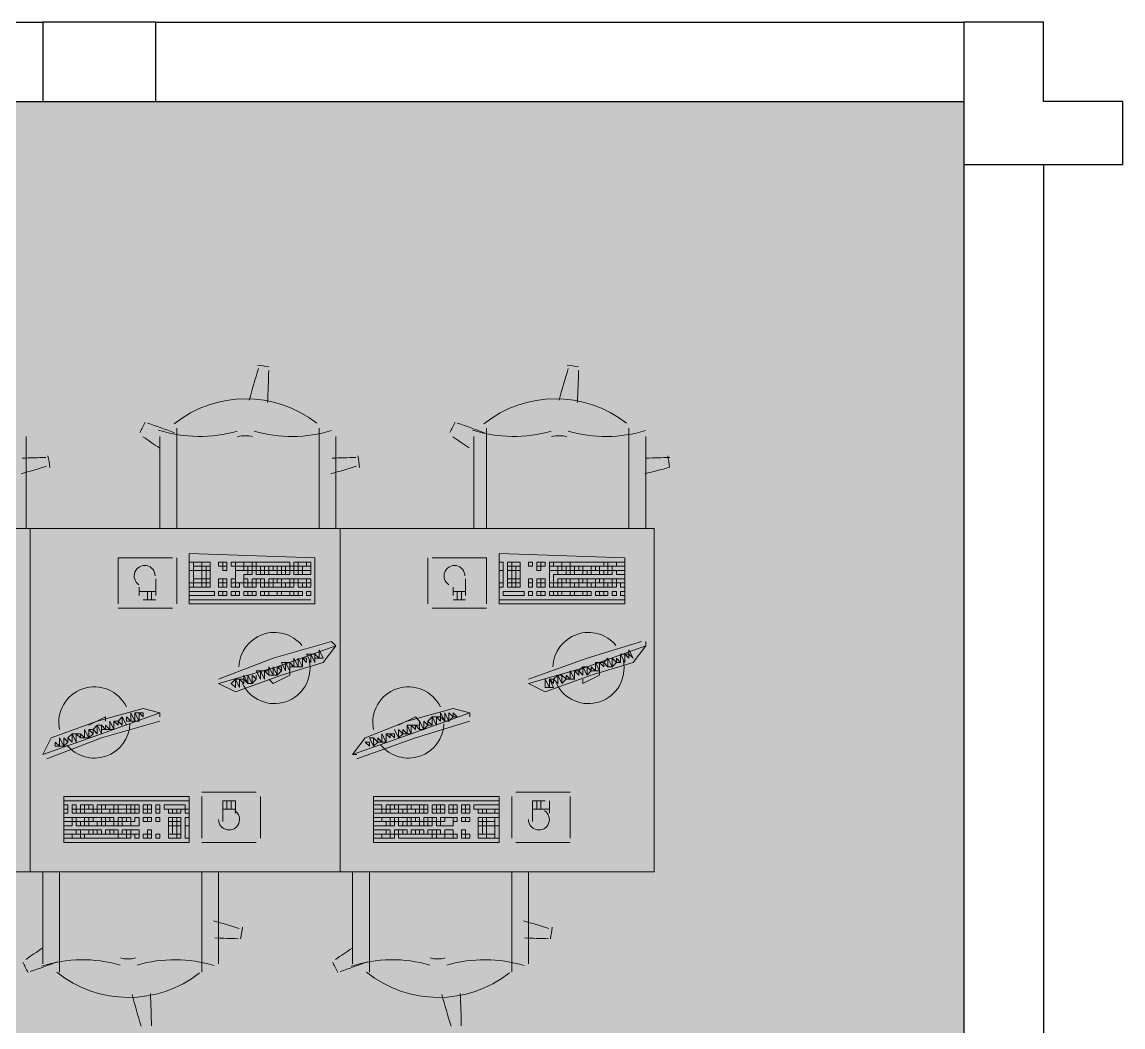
# Model space of a CAD drawing. Header units: millimetres. Extents: x -59 to 47, y 152 to 919.
# Drawn here: x 26.496 to 30.44, y 470.525 to 474.125 of the extents above; entities that cross this region are included whole.
import ezdxf

# ---------------------------------------------------------------- set-up
doc = ezdxf.new("R2010")
doc.units = ezdxf.units.MM
for name, color, linetype in [('PDF_014405$FT-FIXFIT', 7, 'Continuous'), ('PDF_014405$WA-COL', 7, 'Continuous'), ('PDF_014405$WA-EXT', 7, 'Continuous')]:
    doc.layers.add(name, color=color, linetype=linetype)
doc.layers.add('PDF_014405$HL-TMP', color=7, linetype='Continuous', true_color=0xe6db59)

msp = doc.modelspace()

# ---------------------------------------------------------------- linework, layer by layer
at = {"layer": 'PDF_014405$FT-FIXFIT', "lineweight": 0}
for points in [[(27.0501, 472.3106), (27.0501, 472.6705)], [(27.5601, 472.6705), (27.5601, 472.3106)], [(28.16, 472.3106), (28.16, 472.6705)], [(28.67, 472.6705), (28.67, 472.3106)], [(26.5102, 472.3106), (26.5102, 472.6405)], [(26.9901, 472.6405), (26.9901, 472.3106)], [(27.6201, 472.3106), (27.6201, 472.6405)], [(28.115, 472.6405), (28.115, 472.3106)], [(28.73, 472.3106), (28.73, 472.6405)], [(26.8402, 472.2056), (26.8402, 472.2056)], [(27.0351, 472.2056), (26.8402, 472.2056), (26.8402, 472.0406)], [(27.0351, 472.2056), (27.0351, 472.2056)], [(27.0501, 472.0406), (27.0501, 472.2056)], [(27.9501, 472.2056), (27.9501, 472.0406)], [(27.9651, 472.2056), (27.9651, 472.2056)], [(28.16, 472.0406), (28.16, 472.2056), (27.9651, 472.2056)], [(26.9751, 472.0706), (26.9751, 472.1306)], [(28.0851, 472.0706), (28.0851, 472.1306)], [(26.9152, 472.1006), (26.9152, 472.0706)], [(28.0401, 472.1006), (28.0401, 472.0706)], [(26.9751, 472.0856), (26.9152, 472.0856)], [(26.9302, 472.0706), (26.9302, 472.0706)], [(26.9302, 472.0556), (26.9751, 472.0556)], [(26.9451, 472.0856), (26.9451, 472.0556)], [(26.9601, 472.0856), (26.9601, 472.0556)], [(27.5301, 472.0556), (27.0951, 472.0556), (27.5301, 472.0556)], [(28.0851, 472.0856), (28.0401, 472.0856)], [(28.0401, 472.0556), (28.0851, 472.0556)], [(28.0551, 472.0856), (28.0551, 472.0556)], [(28.0701, 472.0856), (28.0701, 472.0556)], [(28.655, 472.0556), (28.205, 472.0556), (28.655, 472.0556)], [(26.8402, 472.0256), (27.0351, 472.0256)], [(27.0351, 472.0406), (27.0351, 472.0406)], [(27.9651, 472.0406), (27.9651, 472.0406)], [(27.9651, 472.0256), (28.16, 472.0256)], [(28.16, 472.0406), (28.16, 472.0406)], [(27.6201, 471.8906), (27.4101, 471.8156), (27.2001, 471.7556), (27.2601, 471.7256), (27.4251, 471.7856), (27.5751, 471.8306), (27.6201, 471.8906), (27.6051, 471.9056), (27.3951, 471.8456), (27.2001, 471.7706)], [(28.73, 471.8906), (28.52, 471.8156), (28.31, 471.7556), (28.37, 471.7256), (28.535, 471.7856), (28.685, 471.8306), (28.73, 471.8906), (28.73, 471.9056)], [(28.715, 471.9056), (28.52, 471.8456), (28.31, 471.7706)], [(27.6051, 471.8906), (27.6051, 471.8906)], [(28.64, 471.8606), (28.64, 471.8306), (28.64, 471.8606)], [(28.715, 471.8906), (28.715, 471.8906)], [(27.3351, 471.7856), (27.3351, 471.7706), (27.3351, 471.7856)], [(27.4551, 471.8006), (27.4551, 471.7856), (27.3951, 471.7556), (27.3801, 471.7706)], [(28.475, 471.8006), (28.475, 471.7706), (28.475, 471.8006)], [(28.565, 471.8006), (28.565, 471.7856), (28.505, 471.7556), (28.505, 471.7706)], [(27.2001, 471.7556), (27.2001, 471.7556)], [(28.31, 471.7556), (28.31, 471.7556)], [(28.325, 471.7556), (28.325, 471.7556)], [(26.9901, 471.6356), (26.9901, 471.6506), (26.9302, 471.6656), (26.7652, 471.6206), (26.6002, 471.5606), (26.5702, 471.5006), (26.7802, 471.5756), (26.9901, 471.6506)], [(28.1, 471.6506), (28.0401, 471.6656), (27.8751, 471.6206), (27.7251, 471.5606), (27.6801, 471.5006), (27.6951, 471.5006)], [(26.5852, 471.4856), (26.7802, 471.5606), (26.9901, 471.6206)], [(26.7352, 471.6056), (26.7952, 471.6356), (26.7952, 471.6206)], [(26.8702, 471.6056), (26.8552, 471.6356), (26.8702, 471.6056)], [(26.9751, 471.6356), (26.9751, 471.6356)], [(27.6801, 471.5006), (27.8901, 471.5756), (28.1, 471.6506), (28.1, 471.6356)], [(27.6951, 471.4856), (27.9051, 471.5606), (28.1, 471.6206)], [(27.8451, 471.6056), (27.9051, 471.6356), (27.9201, 471.6206)], [(26.7352, 471.6056), (26.7352, 471.6056)], [(27.8451, 471.5606), (27.8301, 471.5906), (27.8451, 471.5606)], [(27.8451, 471.6056), (27.8451, 471.6056)], [(26.6602, 471.5456), (26.6602, 471.5606), (26.6602, 471.5456)], [(27.8001, 471.5456), (27.8001, 471.5756), (27.8001, 471.5456)], [(26.5852, 471.5006), (26.5852, 471.5006)], [(27.3351, 471.3656), (27.1401, 471.3656)], [(27.1401, 471.3506), (27.1401, 471.3506)], [(27.1401, 471.3506), (27.1401, 471.2007)], [(27.3351, 471.3506), (27.3351, 471.3506)], [(27.3501, 471.2007), (27.3501, 471.3506)], [(28.25, 471.3506), (28.25, 471.2007)], [(28.46, 471.3656), (28.265, 471.3656)], [(28.265, 471.3506), (28.265, 471.3506)], [(28.46, 471.2007), (28.46, 471.3506)], [(27.2601, 471.2906), (27.2601, 471.3356), (27.2151, 471.3356), (27.2151, 471.2606)], [(27.2151, 471.3056), (27.2601, 471.3056)], [(27.2301, 471.3056), (27.2301, 471.3356)], [(27.2451, 471.3056), (27.2451, 471.3356)], [(28.37, 471.3356), (28.325, 471.3356), (28.325, 471.2606)], [(28.325, 471.3056), (28.385, 471.3056)], [(28.34, 471.3056), (28.34, 471.3356)], [(28.355, 471.3056), (28.355, 471.3356)], [(28.385, 471.2906), (28.385, 471.3356)], [(27.1401, 471.1857), (27.3351, 471.1857)], [(27.3351, 471.2007), (27.3351, 471.2007)], [(28.265, 471.2007), (28.265, 471.2007)], [(28.265, 471.1857), (28.46, 471.1857)], [(28.46, 471.2007), (28.46, 471.2007)], [(26.5702, 470.7507), (26.5702, 471.0807)], [(26.6302, 471.0807), (26.6302, 470.7207)], [(27.1401, 470.7207), (27.1401, 471.0807)], [(27.2001, 471.0807), (27.2001, 470.7507)], [(27.6801, 470.7507), (27.6801, 471.0807)], [(27.7401, 471.0807), (27.7401, 470.7207)], [(28.25, 470.7207), (28.25, 471.0807)], [(28.31, 471.0807), (28.31, 470.7507)]]:
    msp.add_lwpolyline(points, dxfattribs=at)
msp.add_lwpolyline([(28.7273, 472.5069, 0.00719), (28.8152, 472.5299, 0.025003), (28.8088, 472.5706)], format="xyb", dxfattribs=at)
for points in [[(25.4153, 472.3106), (26.5252, 472.3106), (26.5252, 471.0807), (25.4153, 471.0807)], [(26.5252, 472.3106), (27.6351, 472.3106), (27.6351, 471.0807), (26.5252, 471.0807)], [(27.6351, 472.3106), (28.76, 472.3106), (28.76, 471.0807), (27.6351, 471.0807)], [(27.5451, 472.2056), (27.0951, 472.2206), (27.0951, 472.0406), (27.5451, 472.0406)], [(28.655, 472.2056), (28.205, 472.2206), (28.205, 472.0406), (28.655, 472.0406)], [(27.1101, 472.1906), (27.0951, 472.1906), (27.0951, 472.1606), (27.1101, 472.1606)], [(27.1401, 472.1906), (27.1101, 472.1906), (27.1101, 472.1756), (27.1401, 472.1756)], [(27.1401, 472.1756), (27.1101, 472.1756), (27.1101, 472.1606), (27.1401, 472.1606)], [(27.1701, 472.1906), (27.1401, 472.1906), (27.1401, 472.1756), (27.1701, 472.1756)], [(27.1551, 472.1756), (27.1401, 472.1756), (27.1401, 472.1606), (27.1551, 472.1606)], [(27.1701, 472.1756), (27.1551, 472.1756), (27.1551, 472.1606), (27.1701, 472.1606)], [(27.2151, 472.1906), (27.2001, 472.1906), (27.2001, 472.1756), (27.2151, 472.1756)], [(27.2301, 472.1906), (27.2151, 472.1906), (27.2151, 472.1756), (27.2301, 472.1756)], [(27.2301, 472.1756), (27.2151, 472.1756), (27.2151, 472.1606), (27.2301, 472.1606)], [(27.2601, 472.1906), (27.2451, 472.1906), (27.2451, 472.1756), (27.2601, 472.1756)], [(27.2601, 472.1906), (27.2901, 472.1906), (27.2901, 472.1756), (27.2601, 472.1756)], [(27.2901, 472.1756), (27.2601, 472.1756), (27.2601, 472.1606), (27.2901, 472.1606)], [(27.2901, 472.1906), (27.3201, 472.1906), (27.3201, 472.1756), (27.2901, 472.1756)], [(27.3201, 472.1756), (27.3051, 472.1756), (27.3051, 472.1606), (27.3201, 472.1606)], [(27.3201, 472.1906), (27.3351, 472.1906), (27.3351, 472.1756), (27.3201, 472.1756)], [(27.3351, 472.1756), (27.3201, 472.1756), (27.3201, 472.1606), (27.3351, 472.1606)], [(27.4551, 472.1906), (27.3351, 472.1906), (27.3351, 472.1756), (27.4551, 472.1756)], [(27.3501, 472.1756), (27.3351, 472.1756), (27.3351, 472.1606), (27.3501, 472.1606)], [(27.3801, 472.1756), (27.3651, 472.1756), (27.3651, 472.1606), (27.3801, 472.1606)], [(27.3951, 472.1756), (27.3801, 472.1756), (27.3801, 472.1606), (27.3951, 472.1606)], [(27.4101, 472.1756), (27.3951, 472.1756), (27.3951, 472.1606), (27.4101, 472.1606)], [(27.4401, 472.1756), (27.4251, 472.1756), (27.4251, 472.1606), (27.4401, 472.1606)], [(27.4551, 472.1756), (27.4401, 472.1756), (27.4401, 472.1606), (27.4551, 472.1606)], [(27.4701, 472.1756), (27.4551, 472.1756), (27.4551, 472.1606), (27.4701, 472.1606)], [(27.4851, 472.1906), (27.4701, 472.1906), (27.4701, 472.1756), (27.4851, 472.1756)], [(27.5151, 472.1906), (27.4851, 472.1906), (27.4851, 472.1756), (27.5151, 472.1756)], [(27.5001, 472.1756), (27.4851, 472.1756), (27.4851, 472.1606), (27.5001, 472.1606)], [(27.5301, 472.1756), (27.5001, 472.1756), (27.5001, 472.1606), (27.5301, 472.1606)], [(27.5301, 472.1906), (27.5151, 472.1906), (27.5151, 472.1756), (27.5301, 472.1756)], [(28.22, 472.1906), (28.205, 472.1906), (28.205, 472.1606), (28.22, 472.1606)], [(28.25, 472.1906), (28.235, 472.1906), (28.235, 472.1756), (28.25, 472.1756)], [(28.25, 472.1756), (28.235, 472.1756), (28.235, 472.1606), (28.25, 472.1606)], [(28.28, 472.1906), (28.25, 472.1906), (28.25, 472.1756), (28.28, 472.1756)], [(28.265, 472.1756), (28.25, 472.1756), (28.25, 472.1606), (28.265, 472.1606)], [(28.28, 472.1756), (28.265, 472.1756), (28.265, 472.1606), (28.28, 472.1606)], [(28.325, 472.1906), (28.31, 472.1906), (28.31, 472.1756), (28.325, 472.1756)], [(28.355, 472.1906), (28.34, 472.1906), (28.34, 472.1756), (28.355, 472.1756)], [(28.355, 472.1756), (28.34, 472.1756), (28.34, 472.1606), (28.355, 472.1606)], [(28.37, 472.1906), (28.355, 472.1906), (28.355, 472.1756), (28.37, 472.1756)], [(28.385, 472.1906), (28.4, 472.1906), (28.4, 472.1756), (28.385, 472.1756)], [(28.415, 472.1756), (28.385, 472.1756), (28.385, 472.1606), (28.415, 472.1606)], [(28.4, 472.1906), (28.43, 472.1906), (28.43, 472.1756), (28.4, 472.1756)], [(28.43, 472.1756), (28.415, 472.1756), (28.415, 472.1606), (28.43, 472.1606)], [(28.43, 472.1906), (28.46, 472.1906), (28.46, 472.1756), (28.43, 472.1756)], [(28.445, 472.1756), (28.43, 472.1756), (28.43, 472.1606), (28.445, 472.1606)], [(28.58, 472.1906), (28.46, 472.1906), (28.46, 472.1756), (28.58, 472.1756)], [(28.475, 472.1756), (28.46, 472.1756), (28.46, 472.1606), (28.475, 472.1606)], [(28.49, 472.1756), (28.475, 472.1756), (28.475, 472.1606), (28.49, 472.1606)], [(28.505, 472.1756), (28.49, 472.1756), (28.49, 472.1606), (28.505, 472.1606)], [(28.535, 472.1756), (28.505, 472.1756), (28.505, 472.1606), (28.535, 472.1606)], [(28.55, 472.1756), (28.535, 472.1756), (28.535, 472.1606), (28.55, 472.1606)], [(28.565, 472.1756), (28.55, 472.1756), (28.55, 472.1606), (28.565, 472.1606)], [(28.595, 472.1756), (28.565, 472.1756), (28.565, 472.1606), (28.595, 472.1606)], [(28.595, 472.1906), (28.58, 472.1906), (28.58, 472.1756), (28.595, 472.1756)], [(28.625, 472.1906), (28.595, 472.1906), (28.595, 472.1756), (28.625, 472.1756)], [(28.61, 472.1756), (28.595, 472.1756), (28.595, 472.1606), (28.61, 472.1606)], [(28.655, 472.1756), (28.61, 472.1756), (28.61, 472.1606), (28.655, 472.1606)], [(28.655, 472.1906), (28.625, 472.1906), (28.625, 472.1756), (28.655, 472.1756)], [(27.1101, 472.1606), (27.0951, 472.1606), (27.0951, 472.1156), (27.1101, 472.1156)], [(27.1401, 472.1606), (27.1101, 472.1606), (27.1101, 472.1306), (27.1401, 472.1306)], [(27.1401, 472.1306), (27.1101, 472.1306), (27.1101, 472.1156), (27.1401, 472.1156)], [(27.1551, 472.1606), (27.1401, 472.1606), (27.1401, 472.1306), (27.1551, 472.1306)], [(27.1551, 472.1306), (27.1401, 472.1306), (27.1401, 472.1156), (27.1551, 472.1156)], [(27.1701, 472.1606), (27.1551, 472.1606), (27.1551, 472.1306), (27.1701, 472.1306)], [(27.1701, 472.1306), (27.1551, 472.1306), (27.1551, 472.1156), (27.1701, 472.1156)], [(27.2151, 472.1306), (27.2001, 472.1306), (27.2001, 472.1156), (27.2151, 472.1156)], [(27.2301, 472.1306), (27.2151, 472.1306), (27.2151, 472.1156), (27.2301, 472.1156)], [(27.2601, 472.1306), (27.2451, 472.1306), (27.2451, 472.1156), (27.2601, 472.1156)], [(27.2901, 472.1606), (27.2601, 472.1606), (27.2601, 472.1156), (27.2901, 472.1156), (27.2901, 472.1456), (27.3051, 472.1456), (27.3051, 472.1606)], [(27.3051, 472.1306), (27.2901, 472.1306), (27.2901, 472.1156), (27.3051, 472.1156)], [(27.3201, 472.1606), (27.3051, 472.1606), (27.3051, 472.1456), (27.3201, 472.1456)], [(27.3351, 472.1306), (27.3201, 472.1306), (27.3201, 472.1156), (27.3351, 472.1156)], [(27.3501, 472.1606), (27.3351, 472.1606), (27.3351, 472.1456), (27.3501, 472.1456)], [(27.3501, 472.1306), (27.3351, 472.1306), (27.3351, 472.1156), (27.3501, 472.1156)], [(27.3651, 472.1606), (27.3501, 472.1606), (27.3501, 472.1456), (27.3651, 472.1456)], [(27.3651, 472.1306), (27.3501, 472.1306), (27.3501, 472.1156), (27.3651, 472.1156)], [(27.3801, 472.1606), (27.3651, 472.1606), (27.3651, 472.1456), (27.3801, 472.1456)], [(27.4101, 472.1606), (27.3801, 472.1606), (27.3801, 472.1456), (27.4101, 472.1456)], [(27.3951, 472.1306), (27.3801, 472.1306), (27.3801, 472.1156), (27.3951, 472.1156)], [(27.4101, 472.1306), (27.3951, 472.1306), (27.3951, 472.1156), (27.4101, 472.1156)], [(27.4251, 472.1606), (27.4101, 472.1606), (27.4101, 472.1456), (27.4251, 472.1456)], [(27.4251, 472.1306), (27.4101, 472.1306), (27.4101, 472.1156), (27.4251, 472.1156)], [(27.4401, 472.1606), (27.4251, 472.1606), (27.4251, 472.1456), (27.4401, 472.1456)], [(27.4551, 472.1306), (27.4251, 472.1306), (27.4251, 472.1156), (27.4551, 472.1156)], [(27.4551, 472.1606), (27.4401, 472.1606), (27.4401, 472.1456), (27.4551, 472.1456)], [(27.4701, 472.1306), (27.4551, 472.1306), (27.4551, 472.1156), (27.4701, 472.1156)], [(27.4851, 472.1606), (27.4701, 472.1606), (27.4701, 472.1456), (27.4851, 472.1456)], [(27.4851, 472.1306), (27.4701, 472.1306), (27.4701, 472.1156), (27.4851, 472.1156)], [(27.5001, 472.1606), (27.4851, 472.1606), (27.4851, 472.1456), (27.5001, 472.1456)], [(27.5151, 472.1306), (27.4851, 472.1306), (27.4851, 472.1156), (27.5151, 472.1156)], [(27.5301, 472.1606), (27.5001, 472.1606), (27.5001, 472.1456), (27.5301, 472.1456)], [(27.5301, 472.1306), (27.5151, 472.1306), (27.5151, 472.1156), (27.5301, 472.1156)], [(28.22, 472.1606), (28.205, 472.1606), (28.205, 472.1156), (28.22, 472.1156)], [(28.25, 472.1606), (28.235, 472.1606), (28.235, 472.1306), (28.25, 472.1306)], [(28.25, 472.1306), (28.235, 472.1306), (28.235, 472.1156), (28.25, 472.1156)], [(28.265, 472.1606), (28.25, 472.1606), (28.25, 472.1306), (28.265, 472.1306)], [(28.265, 472.1306), (28.25, 472.1306), (28.25, 472.1156), (28.265, 472.1156)], [(28.28, 472.1606), (28.265, 472.1606), (28.265, 472.1306), (28.28, 472.1306)], [(28.28, 472.1306), (28.265, 472.1306), (28.265, 472.1156), (28.28, 472.1156)], [(28.325, 472.1306), (28.31, 472.1306), (28.31, 472.1156), (28.325, 472.1156)], [(28.355, 472.1306), (28.34, 472.1306), (28.34, 472.1156), (28.355, 472.1156)], [(28.37, 472.1306), (28.355, 472.1306), (28.355, 472.1156), (28.37, 472.1156)], [(28.4, 472.1606), (28.385, 472.1606), (28.385, 472.1156), (28.4, 472.1156), (28.4, 472.1456), (28.415, 472.1456), (28.415, 472.1606)], [(28.445, 472.1606), (28.415, 472.1606), (28.415, 472.1456), (28.445, 472.1456)], [(28.43, 472.1306), (28.415, 472.1306), (28.415, 472.1156), (28.43, 472.1156)], [(28.445, 472.1306), (28.43, 472.1306), (28.43, 472.1156), (28.445, 472.1156)], [(28.46, 472.1606), (28.445, 472.1606), (28.445, 472.1456), (28.46, 472.1456)], [(28.46, 472.1306), (28.445, 472.1306), (28.445, 472.1156), (28.46, 472.1156)], [(28.475, 472.1606), (28.46, 472.1606), (28.46, 472.1456), (28.475, 472.1456)], [(28.49, 472.1306), (28.46, 472.1306), (28.46, 472.1156), (28.49, 472.1156)], [(28.505, 472.1606), (28.475, 472.1606), (28.475, 472.1456), (28.505, 472.1456)], [(28.505, 472.1306), (28.49, 472.1306), (28.49, 472.1156), (28.505, 472.1156)], [(28.52, 472.1606), (28.505, 472.1606), (28.505, 472.1456), (28.52, 472.1456)], [(28.52, 472.1306), (28.505, 472.1306), (28.505, 472.1156), (28.52, 472.1156)], [(28.535, 472.1606), (28.52, 472.1606), (28.52, 472.1456), (28.535, 472.1456)], [(28.55, 472.1306), (28.52, 472.1306), (28.52, 472.1156), (28.55, 472.1156)], [(28.565, 472.1606), (28.535, 472.1606), (28.535, 472.1456), (28.565, 472.1456)], [(28.565, 472.1306), (28.55, 472.1306), (28.55, 472.1156), (28.565, 472.1156)], [(28.58, 472.1606), (28.565, 472.1606), (28.565, 472.1456), (28.58, 472.1456)], [(28.58, 472.1306), (28.565, 472.1306), (28.565, 472.1156), (28.58, 472.1156)], [(28.595, 472.1606), (28.58, 472.1606), (28.58, 472.1456), (28.595, 472.1456)], [(28.61, 472.1306), (28.58, 472.1306), (28.58, 472.1156), (28.61, 472.1156)], [(28.61, 472.1606), (28.595, 472.1606), (28.595, 472.1456), (28.61, 472.1456)], [(28.625, 472.1306), (28.61, 472.1306), (28.61, 472.1156), (28.625, 472.1156)], [(28.655, 472.1606), (28.625, 472.1606), (28.625, 472.1456), (28.655, 472.1456)], [(28.655, 472.1306), (28.625, 472.1306), (28.625, 472.1156), (28.655, 472.1156)], [(27.1101, 472.1156), (27.0951, 472.1156), (27.0951, 472.1006), (27.1101, 472.1006)], [(27.1401, 472.1156), (27.1101, 472.1156), (27.1101, 472.1006), (27.1401, 472.1006)], [(27.1551, 472.1156), (27.1401, 472.1156), (27.1401, 472.1006), (27.1551, 472.1006)], [(27.1701, 472.1156), (27.1551, 472.1156), (27.1551, 472.1006), (27.1701, 472.1006)], [(27.2151, 472.1156), (27.2001, 472.1156), (27.2001, 472.1006), (27.2151, 472.1006)], [(27.2301, 472.1156), (27.2151, 472.1156), (27.2151, 472.1006), (27.2301, 472.1006)], [(27.2601, 472.1156), (27.2451, 472.1156), (27.2451, 472.1006), (27.2601, 472.1006)], [(27.2751, 472.1156), (27.2601, 472.1156), (27.2601, 472.1006), (27.2751, 472.1006)], [(27.3051, 472.1156), (27.2901, 472.1156), (27.2901, 472.1006), (27.3051, 472.1006)], [(27.3201, 472.1156), (27.3051, 472.1156), (27.3051, 472.1006), (27.3201, 472.1006)], [(27.3351, 472.1156), (27.3201, 472.1156), (27.3201, 472.1006), (27.3351, 472.1006)], [(27.3651, 472.1156), (27.3501, 472.1156), (27.3501, 472.1006), (27.3651, 472.1006)], [(27.3801, 472.1156), (27.3651, 472.1156), (27.3651, 472.1006), (27.3801, 472.1006)], [(27.3951, 472.1156), (27.3801, 472.1156), (27.3801, 472.1006), (27.3951, 472.1006)], [(27.4251, 472.1156), (27.3951, 472.1156), (27.3951, 472.1006), (27.4251, 472.1006)], [(27.4401, 472.1156), (27.4251, 472.1156), (27.4251, 472.1006), (27.4401, 472.1006)], [(27.4551, 472.1156), (27.4401, 472.1156), (27.4401, 472.1006), (27.4551, 472.1006)], [(27.4701, 472.1156), (27.4551, 472.1156), (27.4551, 472.1006), (27.4701, 472.1006)], [(27.5001, 472.1156), (27.4851, 472.1156), (27.4851, 472.1006), (27.5001, 472.1006)], [(27.5151, 472.1156), (27.5001, 472.1156), (27.5001, 472.1006), (27.5151, 472.1006)], [(27.5301, 472.1156), (27.5151, 472.1156), (27.5151, 472.1006), (27.5301, 472.1006)], [(28.22, 472.1156), (28.205, 472.1156), (28.205, 472.1006), (28.22, 472.1006)], [(28.25, 472.1156), (28.235, 472.1156), (28.235, 472.1006), (28.25, 472.1006)], [(28.265, 472.1156), (28.25, 472.1156), (28.25, 472.1006), (28.265, 472.1006)], [(28.28, 472.1156), (28.265, 472.1156), (28.265, 472.1006), (28.28, 472.1006)], [(28.325, 472.1156), (28.31, 472.1156), (28.31, 472.1006), (28.325, 472.1006)], [(28.355, 472.1156), (28.34, 472.1156), (28.34, 472.1006), (28.355, 472.1006)], [(28.37, 472.1156), (28.355, 472.1156), (28.355, 472.1006), (28.37, 472.1006)], [(28.4, 472.1156), (28.385, 472.1156), (28.385, 472.1006), (28.4, 472.1006)], [(28.415, 472.1156), (28.4, 472.1156), (28.4, 472.1006), (28.415, 472.1006)], [(28.43, 472.1156), (28.415, 472.1156), (28.415, 472.1006), (28.43, 472.1006)], [(28.46, 472.1156), (28.43, 472.1156), (28.43, 472.1006), (28.46, 472.1006)], [(28.475, 472.1156), (28.46, 472.1156), (28.46, 472.1006), (28.475, 472.1006)], [(28.49, 472.1156), (28.475, 472.1156), (28.475, 472.1006), (28.49, 472.1006)], [(28.52, 472.1156), (28.49, 472.1156), (28.49, 472.1006), (28.52, 472.1006)], [(28.535, 472.1156), (28.52, 472.1156), (28.52, 472.1006), (28.535, 472.1006)], [(28.55, 472.1156), (28.535, 472.1156), (28.535, 472.1006), (28.55, 472.1006)], [(28.58, 472.1156), (28.55, 472.1156), (28.55, 472.1006), (28.58, 472.1006)], [(28.595, 472.1156), (28.58, 472.1156), (28.58, 472.1006), (28.595, 472.1006)], [(28.61, 472.1156), (28.595, 472.1156), (28.595, 472.1006), (28.61, 472.1006)], [(28.625, 472.1156), (28.61, 472.1156), (28.61, 472.1006), (28.625, 472.1006)], [(28.655, 472.1156), (28.64, 472.1156), (28.64, 472.1006), (28.655, 472.1006)], [(27.1851, 472.0706), (27.0951, 472.0706), (27.0951, 472.0856), (27.1851, 472.0856)], [(27.2151, 472.0856), (27.2001, 472.0856), (27.2001, 472.0706), (27.2151, 472.0706)], [(27.2301, 472.0856), (27.2151, 472.0856), (27.2151, 472.0706), (27.2301, 472.0706)], [(27.2601, 472.0856), (27.2451, 472.0856), (27.2451, 472.0706), (27.2601, 472.0706)], [(27.2751, 472.0856), (27.2601, 472.0856), (27.2601, 472.0706), (27.2751, 472.0706)], [(27.3051, 472.0856), (27.2901, 472.0856), (27.2901, 472.0706), (27.3051, 472.0706)], [(27.3201, 472.0856), (27.3051, 472.0856), (27.3051, 472.0706), (27.3201, 472.0706)], [(27.3351, 472.0856), (27.3201, 472.0856), (27.3201, 472.0706), (27.3351, 472.0706)], [(27.3651, 472.0856), (27.3501, 472.0856), (27.3501, 472.0706), (27.3651, 472.0706)], [(27.3801, 472.0856), (27.3651, 472.0856), (27.3651, 472.0706), (27.3801, 472.0706)], [(27.4101, 472.0856), (27.3801, 472.0856), (27.3801, 472.0706), (27.4101, 472.0706)], [(27.4251, 472.0856), (27.4101, 472.0856), (27.4101, 472.0706), (27.4251, 472.0706)], [(27.4551, 472.0856), (27.4251, 472.0856), (27.4251, 472.0706), (27.4551, 472.0706)], [(27.4701, 472.0856), (27.4551, 472.0856), (27.4551, 472.0706), (27.4701, 472.0706)], [(27.4851, 472.0856), (27.4701, 472.0856), (27.4701, 472.0706), (27.4851, 472.0706)], [(27.5001, 472.0856), (27.4851, 472.0856), (27.4851, 472.0706), (27.5001, 472.0706)], [(27.5301, 472.0856), (27.5151, 472.0856), (27.5151, 472.0706), (27.5301, 472.0706)], [(28.295, 472.0706), (28.22, 472.0706), (28.22, 472.0856), (28.295, 472.0856)], [(28.325, 472.0856), (28.31, 472.0856), (28.31, 472.0706), (28.325, 472.0706)], [(28.355, 472.0856), (28.34, 472.0856), (28.34, 472.0706), (28.355, 472.0706)], [(28.37, 472.0856), (28.355, 472.0856), (28.355, 472.0706), (28.37, 472.0706)], [(28.4, 472.0856), (28.385, 472.0856), (28.385, 472.0706), (28.4, 472.0706)], [(28.415, 472.0856), (28.4, 472.0856), (28.4, 472.0706), (28.415, 472.0706)], [(28.43, 472.0856), (28.415, 472.0856), (28.415, 472.0706), (28.43, 472.0706)], [(28.46, 472.0856), (28.43, 472.0856), (28.43, 472.0706), (28.46, 472.0706)], [(28.475, 472.0856), (28.46, 472.0856), (28.46, 472.0706), (28.475, 472.0706)], [(28.505, 472.0856), (28.475, 472.0856), (28.475, 472.0706), (28.505, 472.0706)], [(28.52, 472.0856), (28.505, 472.0856), (28.505, 472.0706), (28.52, 472.0706)], [(28.535, 472.0856), (28.52, 472.0856), (28.52, 472.0706), (28.535, 472.0706)], [(28.565, 472.0856), (28.55, 472.0856), (28.55, 472.0706), (28.565, 472.0706)], [(28.58, 472.0856), (28.565, 472.0856), (28.565, 472.0706), (28.58, 472.0706)], [(28.595, 472.0856), (28.58, 472.0856), (28.58, 472.0706), (28.595, 472.0706)], [(28.625, 472.0856), (28.61, 472.0856), (28.61, 472.0706), (28.625, 472.0706)], [(28.655, 472.0856), (28.64, 472.0856), (28.64, 472.0706), (28.655, 472.0706)], [(27.5301, 471.8606), (27.5151, 471.8606), (27.5301, 471.8306)], [(27.5451, 471.8606), (27.5301, 471.8606), (27.5451, 471.8306)], [(27.5451, 471.8606), (27.5451, 471.8456), (27.5601, 471.8456)], [(27.5601, 471.8756), (27.5601, 471.8606), (27.5601, 471.8456), (27.5751, 471.8456)], [(28.655, 471.8606), (28.64, 471.8606), (28.655, 471.8306)], [(28.67, 471.8606), (28.655, 471.8606), (28.67, 471.8456)], [(28.67, 471.8756), (28.67, 471.8606), (28.685, 471.8456)], [(27.3801, 471.8156), (27.3801, 471.8006), (27.3801, 471.7856), (27.3951, 471.7856)], [(27.3951, 471.8156), (27.3951, 471.7856), (27.4101, 471.7856)], [(27.4101, 471.8156), (27.4101, 471.7856), (27.4251, 471.8006)], [(27.4251, 471.8156), (27.4101, 471.8156), (27.4251, 471.8006)], [(27.4401, 471.8306), (27.4251, 471.8306), (27.4401, 471.8006)], [(27.4551, 471.8306), (27.4401, 471.8306), (27.4551, 471.8006)], [(27.4551, 471.8306), (27.4551, 471.8156), (27.4701, 471.8156)], [(27.4701, 471.8456), (27.4701, 471.8306), (27.4701, 471.8156), (27.4851, 471.8156)], [(27.4851, 471.8456), (27.4851, 471.8156), (27.5001, 471.8156)], [(27.5001, 471.8456), (27.5001, 471.8156), (27.5001, 471.8306)], [(27.5151, 471.8456), (27.5001, 471.8456), (27.5151, 471.8306)], [(28.505, 471.8156), (28.49, 471.8006), (28.505, 471.7856)], [(28.52, 471.8156), (28.505, 471.8156), (28.52, 471.7856)], [(28.52, 471.8156), (28.52, 471.7856), (28.535, 471.8006)], [(28.535, 471.8156), (28.535, 471.8006), (28.55, 471.8006)], [(28.55, 471.8306), (28.55, 471.8006), (28.565, 471.8006)], [(28.565, 471.8306), (28.55, 471.8306), (28.565, 471.8006)], [(28.58, 471.8306), (28.565, 471.8306), (28.58, 471.8156)], [(28.595, 471.8456), (28.58, 471.8306), (28.595, 471.8156)], [(28.595, 471.8456), (28.595, 471.8156), (28.61, 471.8156)], [(28.61, 471.8456), (28.61, 471.8156), (28.625, 471.8306)], [(28.625, 471.8456), (28.625, 471.8306), (28.64, 471.8306)], [(27.2901, 471.7856), (27.2901, 471.7706), (27.3051, 471.7556)], [(27.3051, 471.7856), (27.3051, 471.7556), (27.3201, 471.7556)], [(27.3201, 471.7856), (27.3201, 471.7556), (27.3351, 471.7706)], [(27.3501, 471.8006), (27.3351, 471.8006), (27.3501, 471.7706)], [(27.3651, 471.8006), (27.3501, 471.8006), (27.3651, 471.7706)], [(27.3801, 471.8006), (27.3651, 471.8006), (27.3801, 471.7856)], [(28.415, 471.7856), (28.4, 471.7706), (28.415, 471.7556)], [(28.43, 471.7856), (28.415, 471.7856), (28.43, 471.7556)], [(28.43, 471.7856), (28.43, 471.7556), (28.445, 471.7706)], [(28.445, 471.7856), (28.445, 471.7706), (28.46, 471.7706)], [(28.46, 471.8006), (28.46, 471.7706), (28.475, 471.7706)], [(28.49, 471.8006), (28.475, 471.8006), (28.49, 471.7856)], [(27.2601, 471.7706), (27.2451, 471.7556), (27.2601, 471.7406)], [(27.2751, 471.7706), (27.2601, 471.7706), (27.2751, 471.7406)], [(27.2901, 471.7706), (27.2751, 471.7706), (27.2901, 471.7556)], [(28.37, 471.7706), (28.37, 471.7556), (28.37, 471.7406), (28.385, 471.7406)], [(28.385, 471.7706), (28.385, 471.7406), (28.4, 471.7406)], [(28.4, 471.7706), (28.385, 471.7706), (28.4, 471.7556)], [(26.8102, 471.5906), (26.8252, 471.5906), (26.8102, 471.6206)], [(26.8402, 471.6056), (26.8402, 471.6206), (26.8252, 471.6206)], [(26.8252, 471.5906), (26.8252, 471.6056), (26.8252, 471.6206)], [(26.8552, 471.6056), (26.8552, 471.6356), (26.8402, 471.6206)], [(26.8702, 471.6206), (26.8852, 471.6206), (26.8702, 471.6356)], [(26.8852, 471.6206), (26.9002, 471.6206), (26.8852, 471.6506), (26.8852, 471.6356)], [(26.9152, 471.6206), (26.9152, 471.6356), (26.9152, 471.6506), (26.9002, 471.6506)], [(26.9002, 471.6206), (26.9152, 471.6206), (26.9002, 471.6506)], [(26.9302, 471.6356), (26.9302, 471.6506), (26.9152, 471.6506)], [(27.9201, 471.5906), (27.9351, 471.5906), (27.9201, 471.6206)], [(27.9351, 471.5906), (27.9501, 471.6056), (27.9351, 471.6206)], [(27.9651, 471.6056), (27.9651, 471.6356), (27.9501, 471.6206)], [(27.9501, 471.6056), (27.9651, 471.6056), (27.9501, 471.6206)], [(27.9801, 471.6056), (27.9801, 471.6356), (27.9651, 471.6356)], [(27.9951, 471.6206), (27.9951, 471.6356), (27.9801, 471.6356)], [(28.0101, 471.6206), (27.9951, 471.6506), (27.9951, 471.6356)], [(28.0101, 471.6206), (28.0251, 471.6206), (28.0101, 471.6506)], [(28.0251, 471.6206), (28.0401, 471.6356), (28.0251, 471.6506)], [(28.0401, 471.6356), (28.0551, 471.6356), (28.0401, 471.6506)], [(26.7202, 471.5606), (26.7352, 471.5606), (26.7202, 471.5906)], [(26.7502, 471.5756), (26.7502, 471.5906), (26.7352, 471.5906)], [(26.7352, 471.5606), (26.7502, 471.5756), (26.7352, 471.5906)], [(26.7652, 471.5756), (26.7652, 471.6056), (26.7502, 471.5906)], [(26.7802, 471.5756), (26.7802, 471.6056), (26.7652, 471.6056)], [(26.7802, 471.5906), (26.7952, 471.5906), (26.7802, 471.6056)], [(26.7952, 471.5906), (26.8102, 471.5906), (26.7952, 471.6056)], [(27.8451, 471.5606), (27.8601, 471.5756), (27.8451, 471.5906)], [(27.8601, 471.5756), (27.8751, 471.5756), (27.8601, 471.5906)], [(27.8901, 471.5756), (27.8901, 471.6056), (27.8751, 471.6056)], [(27.8751, 471.5756), (27.8901, 471.5756), (27.8751, 471.6056), (27.8751, 471.5906)], [(27.9051, 471.5906), (27.9051, 471.6056), (27.8901, 471.6056)], [(27.9201, 471.5906), (27.9201, 471.6056), (27.9051, 471.6056)], [(26.6152, 471.5306), (26.6302, 471.5306), (26.6152, 471.5456)], [(26.6302, 471.5306), (26.6452, 471.5306), (26.6302, 471.5606)], [(26.6452, 471.5306), (26.6602, 471.5456), (26.6452, 471.5606)], [(26.6752, 471.5456), (26.6752, 471.5756), (26.6602, 471.5606)], [(26.6902, 471.5456), (26.6902, 471.5756), (26.6752, 471.5756)], [(26.7052, 471.5606), (26.7052, 471.5756), (26.6902, 471.5756)], [(26.7052, 471.5606), (26.7202, 471.5606), (26.7052, 471.5756)], [(27.7401, 471.5306), (27.7401, 471.5456), (27.7251, 471.5456)], [(27.7551, 471.5306), (27.7551, 471.5606), (27.7401, 471.5606)], [(27.7551, 471.5306), (27.7701, 471.5456), (27.7551, 471.5606)], [(27.7701, 471.5456), (27.7851, 471.5456), (27.7701, 471.5606)], [(27.7851, 471.5456), (27.8001, 471.5456), (27.7851, 471.5756), (27.7851, 471.5606)], [(27.8151, 471.5606), (27.8151, 471.5756), (27.8001, 471.5756)], [(27.8301, 471.5606), (27.8301, 471.5756), (27.8151, 471.5756)], [(26.6452, 471.3506), (27.0951, 471.3506), (27.0951, 471.3356), (26.6452, 471.3356)], [(26.6452, 471.1857), (27.0951, 471.1857), (27.0951, 471.3506), (26.6452, 471.3506)], [(27.7551, 471.3506), (28.205, 471.3506), (28.205, 471.3356), (27.7551, 471.3356)], [(27.7551, 471.1857), (28.205, 471.1857), (28.205, 471.3506), (27.7551, 471.3506)], [(26.6452, 471.3056), (26.6602, 471.3056), (26.6602, 471.3206), (26.6452, 471.3206)], [(26.6452, 471.2906), (26.6602, 471.2906), (26.6602, 471.3056), (26.6452, 471.3056)], [(26.6752, 471.3056), (26.6902, 471.3056), (26.6902, 471.3206), (26.6752, 471.3206)], [(26.6752, 471.2906), (26.6902, 471.2906), (26.6902, 471.3056), (26.6752, 471.3056)], [(26.6902, 471.2906), (26.7052, 471.2906), (26.7052, 471.3056), (26.6902, 471.3056)], [(26.7052, 471.3056), (26.7202, 471.3056), (26.7202, 471.3206), (26.7052, 471.3206)], [(26.7052, 471.2906), (26.7202, 471.2906), (26.7202, 471.3056), (26.7052, 471.3056)], [(26.7202, 471.3056), (26.7352, 471.3056), (26.7352, 471.3206), (26.7202, 471.3206)], [(26.7202, 471.2906), (26.7502, 471.2906), (26.7502, 471.3056), (26.7202, 471.3056)], [(26.7352, 471.3056), (26.7502, 471.3056), (26.7502, 471.3206), (26.7352, 471.3206)], [(26.7502, 471.2906), (26.7652, 471.2906), (26.7652, 471.3056), (26.7502, 471.3056)], [(26.7652, 471.3056), (26.7802, 471.3056), (26.7802, 471.3206), (26.7652, 471.3206)], [(26.7652, 471.2906), (26.7802, 471.2906), (26.7802, 471.3056), (26.7652, 471.3056)], [(26.7802, 471.3056), (26.7952, 471.3056), (26.7952, 471.3206), (26.7802, 471.3206)], [(26.7802, 471.2906), (26.8102, 471.2906), (26.8102, 471.3056), (26.7802, 471.3056)], [(26.7952, 471.3056), (26.8252, 471.3056), (26.8252, 471.3206), (26.7952, 471.3206)], [(26.8102, 471.2906), (26.8252, 471.2906), (26.8252, 471.3056), (26.8102, 471.3056)], [(26.8252, 471.3056), (26.8402, 471.3056), (26.8402, 471.3206), (26.8252, 471.3206)], [(26.8252, 471.2906), (26.8402, 471.2906), (26.8402, 471.3056), (26.8252, 471.3056)], [(26.8402, 471.3056), (26.8702, 471.3056), (26.8702, 471.3206), (26.8402, 471.3206)], [(26.8402, 471.2906), (26.8702, 471.2906), (26.8702, 471.3056), (26.8402, 471.3056)], [(26.8702, 471.3056), (26.8852, 471.3056), (26.8852, 471.3206), (26.8702, 471.3206)], [(26.8702, 471.2906), (26.8852, 471.2906), (26.8852, 471.3056), (26.8702, 471.3056)], [(26.8852, 471.3056), (26.9002, 471.3056), (26.9002, 471.3206), (26.8852, 471.3206)], [(26.8852, 471.2906), (26.9002, 471.2906), (26.9002, 471.3056), (26.8852, 471.3056)], [(26.9002, 471.3056), (26.9152, 471.3056), (26.9152, 471.3206), (26.9002, 471.3206)], [(26.9002, 471.2906), (26.9152, 471.2906), (26.9152, 471.3056), (26.9002, 471.3056)], [(26.9302, 471.3056), (26.9451, 471.3056), (26.9451, 471.3206), (26.9302, 471.3206)], [(26.9302, 471.2906), (26.9451, 471.2906), (26.9451, 471.3056), (26.9302, 471.3056)], [(26.9451, 471.3056), (26.9601, 471.3056), (26.9601, 471.3206), (26.9451, 471.3206)], [(26.9451, 471.2906), (26.9601, 471.2906), (26.9601, 471.3056), (26.9451, 471.3056)], [(26.9751, 471.3056), (26.9901, 471.3056), (26.9901, 471.3206), (26.9751, 471.3206)], [(26.9751, 471.2906), (26.9901, 471.2906), (26.9901, 471.3056), (26.9751, 471.3056)], [(27.0051, 471.3206), (27.0801, 471.3206), (27.0801, 471.3056), (27.0051, 471.3056)], [(27.0201, 471.2906), (27.0351, 471.2906), (27.0351, 471.3056), (27.0201, 471.3056)], [(27.0351, 471.2906), (27.0501, 471.2906), (27.0501, 471.3056), (27.0351, 471.3056)], [(27.0501, 471.2906), (27.0651, 471.2906), (27.0651, 471.3056), (27.0501, 471.3056)], [(27.0801, 471.2906), (27.0951, 471.2906), (27.0951, 471.3056), (27.0801, 471.3056)], [(27.7551, 471.3056), (27.7851, 471.3056), (27.7851, 471.3206), (27.7551, 471.3206)], [(27.7551, 471.2906), (27.7851, 471.2906), (27.7851, 471.3056), (27.7551, 471.3056)], [(27.7851, 471.2906), (27.8001, 471.2906), (27.8001, 471.3056), (27.7851, 471.3056)], [(27.8001, 471.3056), (27.8151, 471.3056), (27.8151, 471.3206), (27.8001, 471.3206)], [(27.8001, 471.2906), (27.8151, 471.2906), (27.8151, 471.3056), (27.8001, 471.3056)], [(27.8151, 471.3056), (27.8301, 471.3056), (27.8301, 471.3206), (27.8151, 471.3206)], [(27.8151, 471.2906), (27.8451, 471.2906), (27.8451, 471.3056), (27.8151, 471.3056)], [(27.8301, 471.3056), (27.8451, 471.3056), (27.8451, 471.3206), (27.8301, 471.3206)], [(27.8451, 471.3056), (27.8751, 471.3056), (27.8751, 471.3206), (27.8451, 471.3206)], [(27.8451, 471.2906), (27.8601, 471.2906), (27.8601, 471.3056), (27.8451, 471.3056)], [(27.8601, 471.2906), (27.8751, 471.2906), (27.8751, 471.3056), (27.8601, 471.3056)], [(27.8751, 471.3056), (27.8901, 471.3056), (27.8901, 471.3206), (27.8751, 471.3206)], [(27.8751, 471.2906), (27.9051, 471.2906), (27.9051, 471.3056), (27.8751, 471.3056)], [(27.8901, 471.3056), (27.9201, 471.3056), (27.9201, 471.3206), (27.8901, 471.3206)], [(27.9051, 471.2906), (27.9201, 471.2906), (27.9201, 471.3056), (27.9051, 471.3056)], [(27.9201, 471.3056), (27.9351, 471.3056), (27.9351, 471.3206), (27.9201, 471.3206)], [(27.9201, 471.2906), (27.9351, 471.2906), (27.9351, 471.3056), (27.9201, 471.3056)], [(27.9351, 471.3056), (27.9501, 471.3056), (27.9501, 471.3206), (27.9351, 471.3206)], [(27.9351, 471.2906), (27.9501, 471.2906), (27.9501, 471.3056), (27.9351, 471.3056)], [(27.9651, 471.3056), (27.9801, 471.3056), (27.9801, 471.3206), (27.9651, 471.3206)], [(27.9651, 471.2906), (27.9801, 471.2906), (27.9801, 471.3056), (27.9651, 471.3056)], [(27.9801, 471.3056), (27.9951, 471.3056), (27.9951, 471.3206), (27.9801, 471.3206)], [(27.9801, 471.2906), (27.9951, 471.2906), (27.9951, 471.3056), (27.9801, 471.3056)], [(27.9951, 471.3056), (28.0101, 471.3056), (28.0101, 471.3206), (27.9951, 471.3206)], [(27.9951, 471.2906), (28.0101, 471.2906), (28.0101, 471.3056), (27.9951, 471.3056)], [(28.0251, 471.3056), (28.0401, 471.3056), (28.0401, 471.3206), (28.0251, 471.3206)], [(28.0251, 471.2906), (28.0401, 471.2906), (28.0401, 471.3056), (28.0251, 471.3056)], [(28.0401, 471.3056), (28.0551, 471.3056), (28.0551, 471.3206), (28.0401, 471.3206)], [(28.0401, 471.2906), (28.0551, 471.2906), (28.0551, 471.3056), (28.0401, 471.3056)], [(28.0701, 471.3056), (28.0851, 471.3056), (28.0851, 471.3206), (28.0701, 471.3206)], [(28.0701, 471.2906), (28.0851, 471.2906), (28.0851, 471.3056), (28.0701, 471.3056)], [(28.0851, 471.3056), (28.1, 471.3056), (28.1, 471.3206), (28.0851, 471.3206)], [(28.0851, 471.2906), (28.1, 471.2906), (28.1, 471.3056), (28.0851, 471.3056)], [(28.115, 471.3206), (28.205, 471.3206), (28.205, 471.3056), (28.115, 471.3056)], [(28.13, 471.2906), (28.145, 471.2906), (28.145, 471.3056), (28.13, 471.3056)], [(28.145, 471.2906), (28.16, 471.2906), (28.16, 471.3056), (28.145, 471.3056)], [(28.16, 471.2906), (28.19, 471.2906), (28.19, 471.3056), (28.16, 471.3056)], [(28.19, 471.2906), (28.205, 471.2906), (28.205, 471.3056), (28.19, 471.3056)], [(26.6452, 471.2606), (26.6752, 471.2606), (26.6752, 471.2756), (26.6452, 471.2756)], [(26.6752, 471.2606), (26.6902, 471.2606), (26.6902, 471.2756), (26.6752, 471.2756)], [(26.6902, 471.2606), (26.7202, 471.2606), (26.7202, 471.2756), (26.6902, 471.2756)], [(26.7202, 471.2606), (26.7352, 471.2606), (26.7352, 471.2756), (26.7202, 471.2756)], [(26.7352, 471.2606), (26.7502, 471.2606), (26.7502, 471.2756), (26.7352, 471.2756)], [(26.7502, 471.2606), (26.7802, 471.2606), (26.7802, 471.2756), (26.7502, 471.2756)], [(26.7802, 471.2606), (26.7952, 471.2606), (26.7952, 471.2756), (26.7802, 471.2756)], [(26.7952, 471.2606), (26.8102, 471.2606), (26.8102, 471.2756), (26.7952, 471.2756)], [(26.8102, 471.2606), (26.8252, 471.2606), (26.8252, 471.2756), (26.8102, 471.2756)], [(26.8402, 471.2606), (26.8552, 471.2606), (26.8552, 471.2756), (26.8402, 471.2756)], [(26.8552, 471.2606), (26.8702, 471.2606), (26.8702, 471.2756), (26.8552, 471.2756)], [(26.8702, 471.2606), (26.8852, 471.2606), (26.8852, 471.2756), (26.8702, 471.2756)], [(26.9002, 471.2456), (26.9152, 471.2456), (26.9152, 471.2756), (26.9002, 471.2756), (26.9002, 471.2606), (26.8852, 471.2606), (26.8852, 471.2456)], [(26.9302, 471.2606), (26.9451, 471.2606), (26.9451, 471.2756), (26.9302, 471.2756)], [(26.9451, 471.2606), (26.9601, 471.2606), (26.9601, 471.2756), (26.9451, 471.2756)], [(26.9751, 471.2606), (26.9901, 471.2606), (26.9901, 471.2756), (26.9751, 471.2756)], [(27.0201, 471.2606), (27.0351, 471.2606), (27.0351, 471.2756), (27.0201, 471.2756)], [(27.0351, 471.2606), (27.0501, 471.2606), (27.0501, 471.2756), (27.0351, 471.2756)], [(27.0501, 471.2606), (27.0651, 471.2606), (27.0651, 471.2756), (27.0501, 471.2756)], [(27.0801, 471.2456), (27.0951, 471.2456), (27.0951, 471.2756), (27.0801, 471.2756)], [(27.7551, 471.2606), (27.7851, 471.2606), (27.7851, 471.2756), (27.7551, 471.2756)], [(27.7851, 471.2606), (27.8151, 471.2606), (27.8151, 471.2756), (27.7851, 471.2756)], [(27.8151, 471.2606), (27.8301, 471.2606), (27.8301, 471.2756), (27.8151, 471.2756)], [(27.8301, 471.2606), (27.8451, 471.2606), (27.8451, 471.2756), (27.8301, 471.2756)], [(27.8451, 471.2606), (27.8751, 471.2606), (27.8751, 471.2756), (27.8451, 471.2756)], [(27.8751, 471.2606), (27.8901, 471.2606), (27.8901, 471.2756), (27.8751, 471.2756)], [(27.8901, 471.2606), (27.9051, 471.2606), (27.9051, 471.2756), (27.8901, 471.2756)], [(27.9051, 471.2606), (27.9201, 471.2606), (27.9201, 471.2756), (27.9051, 471.2756)], [(27.9351, 471.2606), (27.9501, 471.2606), (27.9501, 471.2756), (27.9351, 471.2756)], [(27.9501, 471.2606), (27.9651, 471.2606), (27.9651, 471.2756), (27.9501, 471.2756)], [(27.9651, 471.2606), (27.9801, 471.2606), (27.9801, 471.2756), (27.9651, 471.2756)], [(28.0101, 471.2456), (28.0401, 471.2456), (28.0401, 471.2756), (28.0101, 471.2756), (28.0101, 471.2606), (27.9951, 471.2606), (27.9951, 471.2456)], [(27.9951, 471.2606), (28.0101, 471.2606), (28.0101, 471.2756), (27.9951, 471.2756)], [(28.0401, 471.2606), (28.0551, 471.2606), (28.0551, 471.2756), (28.0401, 471.2756)], [(28.0701, 471.2606), (28.0851, 471.2606), (28.0851, 471.2756), (28.0701, 471.2756)], [(28.0851, 471.2606), (28.1, 471.2606), (28.1, 471.2756), (28.0851, 471.2756)], [(28.13, 471.2606), (28.145, 471.2606), (28.145, 471.2756), (28.13, 471.2756)], [(28.145, 471.2606), (28.16, 471.2606), (28.16, 471.2756), (28.145, 471.2756)], [(28.16, 471.2606), (28.19, 471.2606), (28.19, 471.2756), (28.16, 471.2756)], [(28.19, 471.2456), (28.205, 471.2456), (28.205, 471.2756), (28.19, 471.2756)], [(26.6452, 471.2456), (26.6752, 471.2456), (26.6752, 471.2606), (26.6452, 471.2606)], [(26.6452, 471.2156), (26.6902, 471.2156), (26.6902, 471.2306), (26.6452, 471.2306)], [(26.6902, 471.2456), (26.7052, 471.2456), (26.7052, 471.2606), (26.6902, 471.2606)], [(26.6902, 471.2156), (26.7052, 471.2156), (26.7052, 471.2306), (26.6902, 471.2306)], [(26.7052, 471.2456), (26.7202, 471.2456), (26.7202, 471.2606), (26.7052, 471.2606)], [(26.7052, 471.2156), (26.7352, 471.2156), (26.7352, 471.2306), (26.7052, 471.2306)], [(26.7202, 471.2456), (26.7352, 471.2456), (26.7352, 471.2606), (26.7202, 471.2606)], [(26.7352, 471.2456), (26.7652, 471.2456), (26.7652, 471.2606), (26.7352, 471.2606)], [(26.7352, 471.2156), (26.7502, 471.2156), (26.7502, 471.2306), (26.7352, 471.2306)], [(26.7502, 471.2156), (26.7652, 471.2156), (26.7652, 471.2306), (26.7502, 471.2306)], [(26.7652, 471.2456), (26.7802, 471.2456), (26.7802, 471.2606), (26.7652, 471.2606)], [(26.7652, 471.2156), (26.7802, 471.2156), (26.7802, 471.2306), (26.7652, 471.2306)], [(26.7802, 471.2456), (26.7952, 471.2456), (26.7952, 471.2606), (26.7802, 471.2606)], [(26.7952, 471.2456), (26.8252, 471.2456), (26.8252, 471.2606), (26.7952, 471.2606)], [(26.7952, 471.2156), (26.8102, 471.2156), (26.8102, 471.2306), (26.7952, 471.2306)], [(26.8102, 471.2156), (26.8252, 471.2156), (26.8252, 471.2306), (26.8102, 471.2306)], [(26.8252, 471.2456), (26.8402, 471.2456), (26.8402, 471.2606), (26.8252, 471.2606)], [(26.8252, 471.2156), (26.8402, 471.2156), (26.8402, 471.2306), (26.8252, 471.2306)], [(26.8402, 471.2456), (26.8552, 471.2456), (26.8552, 471.2606), (26.8402, 471.2606)], [(26.8552, 471.2456), (26.8852, 471.2456), (26.8852, 471.2606), (26.8552, 471.2606)], [(26.8552, 471.2156), (26.8702, 471.2156), (26.8702, 471.2306), (26.8552, 471.2306)], [(26.8702, 471.2156), (26.8852, 471.2156), (26.8852, 471.2306), (26.8702, 471.2306)], [(26.8852, 471.2156), (26.9152, 471.2156), (26.9152, 471.2306), (26.8852, 471.2306)], [(26.9451, 471.2156), (26.9601, 471.2156), (26.9601, 471.2306), (26.9451, 471.2306)], [(27.0201, 471.2456), (27.0351, 471.2456), (27.0351, 471.2606), (27.0201, 471.2606)], [(27.0201, 471.2156), (27.0351, 471.2156), (27.0351, 471.2456), (27.0201, 471.2456)], [(27.0351, 471.2456), (27.0501, 471.2456), (27.0501, 471.2606), (27.0351, 471.2606)], [(27.0351, 471.2156), (27.0501, 471.2156), (27.0501, 471.2456), (27.0351, 471.2456)], [(27.0501, 471.2456), (27.0651, 471.2456), (27.0651, 471.2606), (27.0501, 471.2606)], [(27.0501, 471.2156), (27.0651, 471.2156), (27.0651, 471.2456), (27.0501, 471.2456)], [(27.0801, 471.2007), (27.0951, 471.2007), (27.0951, 471.2456), (27.0801, 471.2456)], [(27.7551, 471.2456), (27.8001, 471.2456), (27.8001, 471.2606), (27.7551, 471.2606)], [(27.7551, 471.2156), (27.8001, 471.2156), (27.8001, 471.2306), (27.7551, 471.2306)], [(27.8001, 471.2456), (27.8151, 471.2456), (27.8151, 471.2606), (27.8001, 471.2606)], [(27.8001, 471.2156), (27.8151, 471.2156), (27.8151, 471.2306), (27.8001, 471.2306)], [(27.8151, 471.2456), (27.8301, 471.2456), (27.8301, 471.2606), (27.8151, 471.2606)], [(27.8301, 471.2156), (27.8451, 471.2156), (27.8451, 471.2306), (27.8301, 471.2306)], [(27.8451, 471.2456), (27.8601, 471.2456), (27.8601, 471.2606), (27.8451, 471.2606)], [(27.8451, 471.2156), (27.8601, 471.2156), (27.8601, 471.2306), (27.8451, 471.2306)], [(27.8601, 471.2456), (27.8751, 471.2456), (27.8751, 471.2606), (27.8601, 471.2606)], [(27.8601, 471.2156), (27.8751, 471.2156), (27.8751, 471.2306), (27.8601, 471.2306)], [(27.8751, 471.2456), (27.8901, 471.2456), (27.8901, 471.2606), (27.8751, 471.2606)], [(27.8901, 471.2456), (27.9201, 471.2456), (27.9201, 471.2606), (27.8901, 471.2606)], [(27.8901, 471.2156), (27.9051, 471.2156), (27.9051, 471.2306), (27.8901, 471.2306)], [(27.9051, 471.2156), (27.9201, 471.2156), (27.9201, 471.2306), (27.9051, 471.2306)], [(27.9201, 471.2456), (27.9351, 471.2456), (27.9351, 471.2606), (27.9201, 471.2606)], [(27.9201, 471.2156), (27.9351, 471.2156), (27.9351, 471.2306), (27.9201, 471.2306)], [(27.9351, 471.2456), (27.9501, 471.2456), (27.9501, 471.2606), (27.9351, 471.2606)], [(27.9501, 471.2456), (27.9651, 471.2456), (27.9651, 471.2606), (27.9501, 471.2606)], [(27.9501, 471.2156), (27.9651, 471.2156), (27.9651, 471.2306), (27.9501, 471.2306)], [(27.9651, 471.2156), (27.9801, 471.2156), (27.9801, 471.2306), (27.9651, 471.2306)], [(27.9801, 471.2456), (27.9951, 471.2456), (27.9951, 471.2606), (27.9801, 471.2606)], [(27.9801, 471.2156), (27.9951, 471.2156), (27.9951, 471.2306), (27.9801, 471.2306)], [(28.0101, 471.2156), (28.0401, 471.2156), (28.0401, 471.2306), (28.0101, 471.2306)], [(28.0701, 471.2156), (28.0851, 471.2156), (28.0851, 471.2306), (28.0701, 471.2306)], [(28.13, 471.2456), (28.145, 471.2456), (28.145, 471.2606), (28.13, 471.2606)], [(28.13, 471.2156), (28.145, 471.2156), (28.145, 471.2456), (28.13, 471.2456)], [(28.145, 471.2456), (28.16, 471.2456), (28.16, 471.2606), (28.145, 471.2606)], [(28.145, 471.2156), (28.16, 471.2156), (28.16, 471.2456), (28.145, 471.2456)], [(28.16, 471.2456), (28.19, 471.2456), (28.19, 471.2606), (28.16, 471.2606)], [(28.16, 471.2156), (28.19, 471.2156), (28.19, 471.2456), (28.16, 471.2456)], [(28.19, 471.2007), (28.205, 471.2007), (28.205, 471.2456), (28.19, 471.2456)], [(26.6452, 471.2007), (26.6752, 471.2007), (26.6752, 471.2156), (26.6452, 471.2156)], [(26.6752, 471.2007), (26.7052, 471.2007), (26.7052, 471.2156), (26.6752, 471.2156)], [(26.7052, 471.2007), (26.7202, 471.2007), (26.7202, 471.2156), (26.7052, 471.2156)], [(26.7202, 471.2007), (26.8402, 471.2007), (26.8402, 471.2156), (26.7202, 471.2156)], [(26.8702, 471.2007), (26.8402, 471.2007), (26.8402, 471.2156), (26.8702, 471.2156)], [(26.8852, 471.2007), (26.8702, 471.2007), (26.8702, 471.2156), (26.8852, 471.2156)], [(26.9152, 471.2007), (26.9002, 471.2007), (26.9002, 471.2156), (26.9152, 471.2156)], [(26.9302, 471.2007), (26.9451, 471.2007), (26.9451, 471.2156), (26.9302, 471.2156)], [(26.9451, 471.2007), (26.9601, 471.2007), (26.9601, 471.2156), (26.9451, 471.2156)], [(26.9751, 471.2007), (26.9901, 471.2007), (26.9901, 471.2156), (26.9751, 471.2156)], [(27.0201, 471.2007), (27.0501, 471.2007), (27.0501, 471.2156), (27.0201, 471.2156)], [(27.0501, 471.2007), (27.0651, 471.2007), (27.0651, 471.2156), (27.0501, 471.2156)], [(27.7551, 471.2007), (27.7851, 471.2007), (27.7851, 471.2156), (27.7551, 471.2156)], [(27.7851, 471.2007), (27.8151, 471.2007), (27.8151, 471.2156), (27.7851, 471.2156)], [(27.8151, 471.2007), (27.8301, 471.2007), (27.8301, 471.2156), (27.8151, 471.2156)], [(27.8451, 471.2007), (27.9651, 471.2007), (27.9651, 471.2156), (27.8451, 471.2156)], [(27.9801, 471.2007), (27.9651, 471.2007), (27.9651, 471.2156), (27.9801, 471.2156)], [(28.0101, 471.2007), (27.9801, 471.2007), (27.9801, 471.2156), (28.0101, 471.2156)], [(28.0401, 471.2007), (28.0101, 471.2007), (28.0101, 471.2156), (28.0401, 471.2156)], [(28.0401, 471.2007), (28.0551, 471.2007), (28.0551, 471.2156), (28.0401, 471.2156)], [(28.0701, 471.2007), (28.0851, 471.2007), (28.0851, 471.2156), (28.0701, 471.2156)], [(28.0851, 471.2007), (28.1, 471.2007), (28.1, 471.2156), (28.0851, 471.2156)], [(28.13, 471.2007), (28.16, 471.2007), (28.16, 471.2156), (28.13, 471.2156)], [(28.16, 471.2007), (28.19, 471.2007), (28.19, 471.2156), (28.16, 471.2156)]]:
    msp.add_lwpolyline(points, close=True, dxfattribs=at)
for centre, radius, start, end in [((30.5054, 471.9157), 3.3076, 162.9713, 165.031), ((27.2952, 472.4858), 0.4125, 78.1348, 83.8639), ((31.6154, 471.9157), 3.3076, 162.9713, 165.031), ((28.4051, 472.4858), 0.4125, 78.1348, 83.8639), ((24.069, 472.9331), 3.3111, 357.035, 359.0267), ((25.1789, 472.9331), 3.3111, 357.035, 359.0267), ((27.2976, 472.3631), 0.4125, 51.9752, 128.5616), ((28.4075, 472.3631), 0.4125, 51.9752, 128.5616), ((27.2951, 472.4858), 0.4124, 150.1335, 155.8687), ((25.8702, 469.5608), 3.3073, 69.2469, 71.0322), ((28.4051, 472.4858), 0.4124, 150.1335, 155.8687), ((26.9802, 469.5608), 3.3073, 69.2469, 71.0322), ((27.1326, 473.1279), 0.4874, 252.3866, 286.0245), ((27.2952, 472.5458), 0.0975, 73.9762, 106.0238), ((27.4626, 473.128), 0.4875, 253.9771, 286.9245), ((28.2575, 473.1279), 0.4874, 252.3866, 286.0245), ((28.4201, 472.5458), 0.0975, 73.9762, 106.0238), ((28.5875, 473.128), 0.4875, 253.9771, 286.9245), ((28.8331, 475.3561), 3.3172, 234.9732, 236.2109), ((29.943, 475.3561), 3.3172, 234.9732, 236.2109), ((26.638, 469.2469), 3.3187, 90.9753, 92.4424), ((26.1852, 472.4858), 0.4125, 6.1361, 11.8652), ((27.7479, 469.2469), 3.3187, 90.9753, 92.4424), ((27.2951, 472.4858), 0.4125, 6.1361, 11.8652), ((28.8729, 469.2469), 3.3187, 90.9753, 92.4424), ((25.6152, 475.6958), 3.3073, 285.3808, 287.0287), ((26.7252, 475.6958), 3.3073, 285.3808, 287.0287), ((26.9352, 472.1408), 0.0375, 0, 237.2991), ((28.0451, 472.1408), 0.0375, 0, 237.2991), ((27.4002, 471.8108), 0.1275, 39.5892, 177.984), ((28.5251, 471.8108), 0.1275, 39.5892, 177.984), ((27.4002, 471.8108), 0.1275, 205.9552, 11.6125), ((28.5251, 471.8108), 0.1275, 205.9552, 11.6125), ((26.7552, 471.6158), 0.1275, 25.9552, 191.6125), ((27.8801, 471.6158), 0.1275, 25.9552, 191.6125), ((26.7552, 471.6158), 0.1275, 219.5892, 357.984), ((27.8801, 471.6158), 0.1275, 219.5892, 357.984), ((27.2376, 471.2681), 0.0375, 179.9998, 57.3105), ((28.3475, 471.2681), 0.0375, 179.9998, 57.3105), ((26.3052, 467.7159), 3.3073, 72.9713, 74.6192), ((26.8752, 470.9259), 0.4125, 348.1348, 353.8639), ((27.4151, 467.7159), 3.3073, 72.9713, 74.6192), ((27.9851, 470.9259), 0.4125, 348.1348, 353.8639), ((27.328, 474.1594), 3.3187, 267.5576, 269.0247), ((28.4379, 474.1594), 3.3187, 267.5576, 269.0247), ((28.4131, 468.0501), 3.3172, 123.7891, 125.0268), ((29.523, 468.0501), 3.3172, 123.7891, 125.0268), ((26.8752, 470.9259), 0.4124, 204.1313, 209.8665), ((25.4502, 473.8508), 3.3073, 288.9678, 290.7531), ((26.7127, 470.2783), 0.4874, 73.9755, 107.6134), ((26.8752, 470.8659), 0.0975, 253.9762, 286.0238), ((27.0426, 470.2782), 0.4875, 73.0755, 106.0229), ((27.9851, 470.9259), 0.4124, 204.1313, 209.8665), ((26.5602, 473.8508), 3.3073, 288.9678, 290.7531), ((27.8226, 470.2783), 0.4874, 73.9755, 107.6134), ((27.9851, 470.8659), 0.0975, 253.9762, 286.0238), ((28.1525, 470.2782), 0.4875, 73.0755, 106.0229), ((26.8777, 471.0432), 0.4125, 231.4384, 308.0248), ((27.9876, 471.0432), 0.4125, 231.4384, 308.0248), ((30.0854, 471.496), 3.3076, 194.969, 197.0287), ((23.649, 470.4731), 3.3111, 0.9733, 2.965), ((31.1954, 471.496), 3.3076, 194.969, 197.0287), ((24.7589, 470.4731), 3.3111, 0.9733, 2.965)]:
    msp.add_arc(centre, radius, start, end, dxfattribs=at)
at = {"layer": 'PDF_014405$HL-TMP', "color": 54, "true_color": 0x999900, "transparency": 33554559}
for points in [[(29.8699, 473.8404), (17.9909, 473.8404), (17.9909, 473.8404)], [(29.8699, 473.8404), (17.9909, 473.8404), (29.8699, 465.2612)], [(17.9909, 473.8404), (29.8699, 465.2612), (17.9909, 465.2612)]]:
    msp.add_solid(points, dxfattribs=at)
at = {"layer": 'PDF_014405$WA-COL', "lineweight": 25}
for points in [[(26.9751, 473.8404), (26.9751, 474.1254), (26.5702, 474.1254), (26.5702, 473.8404)], [(30.1549, 473.8404), (30.1549, 474.1254), (29.8699, 474.1254), (29.8699, 473.6154), (30.4398, 473.6154), (30.4398, 473.8404)]]:
    msp.add_lwpolyline(points, close=True, dxfattribs=at)
at = {"layer": 'PDF_014405$WA-EXT', "lineweight": 25}
for points in [[(24.0504, 474.1254), (26.5702, 474.1254)], [(26.9751, 474.1254), (29.8699, 474.1254)], [(24.0504, 473.8404), (26.5702, 473.8404)], [(26.9751, 473.8404), (29.8699, 473.8404)], [(29.8699, 473.6154), (29.8699, 469.8358)], [(30.1549, 473.6154), (30.1549, 469.8358)]]:
    msp.add_lwpolyline(points, dxfattribs=at)

doc.saveas('drawing.dxf')
